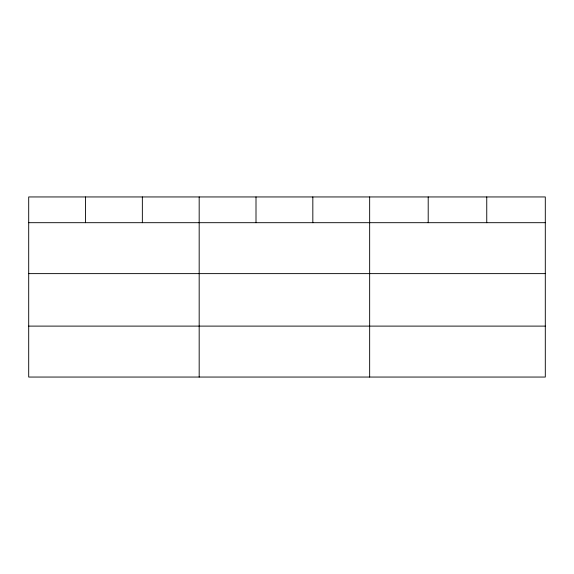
<?xml version="1.0" encoding="UTF-8"?>
<svg xmlns="http://www.w3.org/2000/svg" width="574" height="574" viewBox="0 0 574 574"><rect width="100%" height="100%" fill="white"/><g stroke="black" fill="none" stroke-linecap="round" stroke-linejoin="round"><path stroke-width="0.86" d="M545.3 273.626L545.3 196.947L28.7 196.947L28.7 377.053L545.3 377.053L545.3 273.626L28.7 273.626M28.7 222.69L545.3 222.69M28.7 326.111L545.3 326.111M486.752 196.947L486.752 222.69M428.204 196.947L428.204 222.69M369.656 196.947L369.656 377.053M312.83 196.947L312.83 222.69M256.004 196.947L256.004 222.69M199.178 196.947L199.178 377.053M142.352 196.947L142.352 222.69M85.526 196.947L85.526 222.69"/></g></svg>
